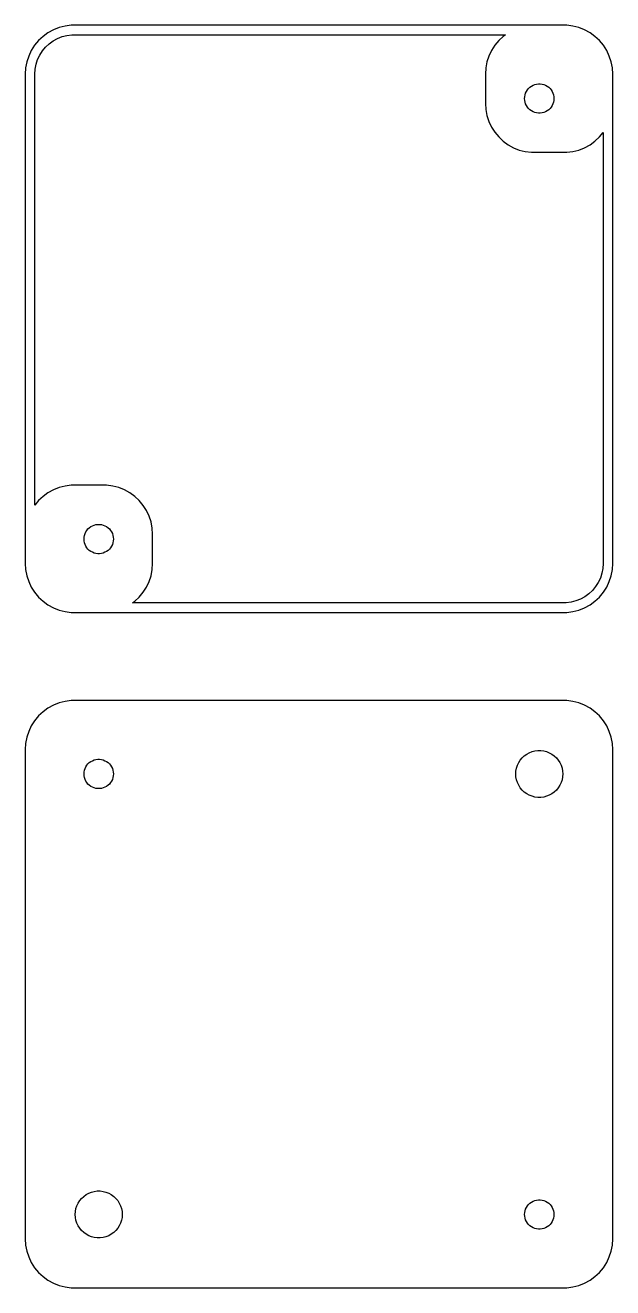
# Model space of a CAD drawing. Header units: metres. Extents: x -30 to 30, y 246 to 582.
# Drawn here: x -30 to 30, y 246 to 375 of the extents above; entities that cross this region are included whole.
import ezdxf

# ---------------------------------------------------------------- set-up
doc = ezdxf.new("R2010")
doc.units = ezdxf.units.M

msp = doc.modelspace()

# ---------------------------------------------------------------- linework, layer by layer
for p, q in [((-27.6791, 374.222), (-28.1871, 373.853)), ((-27.1289, 374.524), (-27.6791, 374.222)), ((-26.5451, 374.755), (-27.1289, 374.524)), ((-25.9369, 374.911), (-26.5451, 374.755)), ((-25.3139, 374.99), (-25.9369, 374.911)), ((25.3139, 374.99), (-25.3139, 374.99)), ((25.9369, 374.911), (25.3139, 374.99)), ((26.5451, 374.755), (25.9369, 374.911)), ((27.1289, 374.524), (26.5451, 374.755)), ((27.6791, 374.222), (27.1289, 374.524)), ((28.1871, 373.853), (27.6791, 374.222)), ((-29.0451, 372.939), (-29.3815, 372.409)), ((-28.6448, 373.423), (-29.0451, 372.939)), ((-28.1871, 373.853), (-28.6448, 373.423)), ((-28.2542, 372.364), (-27.9322, 372.754)), ((-27.9322, 372.754), (-27.5639, 373.099)), ((-27.5639, 373.099), (-27.1553, 373.396)), ((-27.1553, 373.396), (-26.7126, 373.64)), ((-26.7126, 373.64), (-26.243, 373.826)), ((-26.243, 373.826), (-25.7537, 373.951)), ((-25.7537, 373.951), (-25.2526, 374.014)), ((-25.2526, 374.014), (19.0357, 374.014)), ((17.9549, 372.939), (17.6185, 372.409)), ((18.3551, 373.423), (17.9549, 372.939)), ((18.8129, 373.853), (18.3551, 373.423)), ((19.0357, 374.014), (18.8129, 373.853)), ((28.6448, 373.423), (28.1871, 373.853)), ((29.0451, 372.939), (28.6448, 373.423)), ((29.3815, 372.409), (29.0451, 372.939)), ((-29.6489, 371.841), (-29.8429, 371.243)), ((-29.3815, 372.409), (-29.6489, 371.841)), ((-28.896, 371), (-28.7399, 371.481)), ((-28.7399, 371.481), (-28.5248, 371.938)), ((-28.5248, 371.938), (-28.2542, 372.364)), ((17.3511, 371.841), (17.1571, 371.243)), ((17.6185, 372.409), (17.3511, 371.841)), ((29.6489, 371.841), (29.3815, 372.409)), ((29.8429, 371.243), (29.6489, 371.841)), ((-29.9606, 370.627), (-30, 370)), ((-29.8429, 371.243), (-29.9606, 370.627)), ((-29.0224, 370), (-28.9907, 370.504)), ((-28.9907, 370.504), (-28.896, 371)), ((17.0394, 370.627), (17, 370)), ((17.1571, 371.243), (17.0394, 370.627)), ((29.9606, 370.627), (29.8429, 371.243)), ((30, 370), (29.9606, 370.627)), ((-30, 370), (-30, 320)), ((-29.0224, 325.966), (-29.0224, 370)), ((17, 370), (17, 367)), ((21.8613, 368.857), (22.0365, 368.927)), ((22.0365, 368.927), (22.2189, 368.973)), ((22.2189, 368.973), (22.4058, 368.997)), ((22.4058, 368.997), (22.5942, 368.997)), ((22.5942, 368.997), (22.7811, 368.973)), ((22.7811, 368.973), (22.9635, 368.927)), ((22.9635, 368.927), (23.1387, 368.857)), ((30, 320), (30, 370)), ((21, 367.5), (21.0118, 367.688)), ((21.0118, 367.688), (21.0471, 367.873)), ((21.0471, 367.873), (21.1053, 368.052)), ((21.1053, 368.052), (21.1855, 368.223)), ((21.1855, 368.223), (21.2865, 368.382)), ((21.2865, 368.382), (21.4065, 368.527)), ((21.4065, 368.527), (21.5439, 368.656)), ((21.5439, 368.656), (21.6963, 368.766)), ((21.6963, 368.766), (21.8613, 368.857)), ((23.1387, 368.857), (23.3037, 368.766)), ((23.3037, 368.766), (23.4561, 368.656)), ((23.4561, 368.656), (23.5934, 368.527)), ((23.5934, 368.527), (23.7135, 368.382)), ((23.7135, 368.382), (23.8145, 368.223)), ((23.8145, 368.223), (23.8947, 368.052)), ((23.8947, 368.052), (23.9529, 367.873)), ((23.9529, 367.873), (23.9882, 367.688)), ((23.9882, 367.688), (24, 367.5)), ((17, 367), (17.0394, 366.373)), ((17.0394, 366.373), (17.1571, 365.757)), ((21.0118, 367.312), (21, 367.5)), ((21.0471, 367.127), (21.0118, 367.312)), ((21.1053, 366.948), (21.0471, 367.127)), ((21.1855, 366.777), (21.1053, 366.948)), ((21.2865, 366.618), (21.1855, 366.777)), ((21.4065, 366.473), (21.2865, 366.618)), ((21.5439, 366.344), (21.4065, 366.473)), ((21.6963, 366.234), (21.5439, 366.344)), ((23.4561, 366.344), (23.3037, 366.234)), ((23.5934, 366.473), (23.4561, 366.344)), ((23.7135, 366.618), (23.5934, 366.473)), ((23.8145, 366.777), (23.7135, 366.618)), ((23.8947, 366.948), (23.8145, 366.777)), ((23.9529, 367.127), (23.8947, 366.948)), ((23.9882, 367.312), (23.9529, 367.127)), ((24, 367.5), (23.9882, 367.312)), ((17.1571, 365.757), (17.3511, 365.159)), ((17.3511, 365.159), (17.6185, 364.591)), ((21.8613, 366.143), (21.6963, 366.234)), ((22.0365, 366.073), (21.8613, 366.143)), ((22.2189, 366.027), (22.0365, 366.073)), ((22.4058, 366.003), (22.2189, 366.027)), ((22.5942, 366.003), (22.4058, 366.003)), ((22.7811, 366.027), (22.5942, 366.003)), ((22.9635, 366.073), (22.7811, 366.027)), ((23.1387, 366.143), (22.9635, 366.073)), ((23.3037, 366.234), (23.1387, 366.143)), ((17.6185, 364.591), (17.9549, 364.061)), ((17.9549, 364.061), (18.3551, 363.577)), ((28.6448, 363.577), (29.0224, 364.034)), ((29.0224, 364.034), (29.0224, 320)), ((18.3551, 363.577), (18.8129, 363.147)), ((18.8129, 363.147), (19.3209, 362.778)), ((19.3209, 362.778), (19.8711, 362.476)), ((19.8711, 362.476), (20.4549, 362.245)), ((26.5451, 362.245), (27.1289, 362.476)), ((27.1289, 362.476), (27.6791, 362.778)), ((27.6791, 362.778), (28.1871, 363.147)), ((28.1871, 363.147), (28.6448, 363.577)), ((20.4549, 362.245), (21.0631, 362.089)), ((21.0631, 362.089), (21.686, 362.01)), ((21.686, 362.01), (25.3139, 362.01)), ((25.3139, 362.01), (25.9369, 362.089)), ((25.9369, 362.089), (26.5451, 362.245)), ((-26.5451, 327.755), (-27.1289, 327.524)), ((-25.9369, 327.911), (-26.5451, 327.755)), ((-25.3139, 327.99), (-25.9369, 327.911)), ((-21.686, 327.99), (-25.3139, 327.99)), ((-21.0631, 327.911), (-21.686, 327.99)), ((-20.4549, 327.755), (-21.0631, 327.911)), ((-19.8711, 327.524), (-20.4549, 327.755)), ((-28.6448, 326.423), (-29.0224, 325.966)), ((-28.1871, 326.853), (-28.6448, 326.423)), ((-27.6791, 327.222), (-28.1871, 326.853)), ((-27.1289, 327.524), (-27.6791, 327.222)), ((-19.3209, 327.222), (-19.8711, 327.524)), ((-18.8129, 326.853), (-19.3209, 327.222)), ((-18.3551, 326.423), (-18.8129, 326.853)), ((-17.9549, 325.939), (-18.3551, 326.423)), ((-17.6185, 325.409), (-17.9549, 325.939)), ((-17.3511, 324.841), (-17.6185, 325.409)), ((-23.4561, 323.656), (-23.3037, 323.766)), ((-23.3037, 323.766), (-23.1387, 323.857)), ((-23.1387, 323.857), (-22.9635, 323.927)), ((-22.9635, 323.927), (-22.7811, 323.973)), ((-22.7811, 323.973), (-22.5942, 323.997)), ((-22.5942, 323.997), (-22.4058, 323.997)), ((-22.4058, 323.997), (-22.2189, 323.973)), ((-22.2189, 323.973), (-22.0365, 323.927)), ((-22.0365, 323.927), (-21.8613, 323.857)), ((-21.8613, 323.857), (-21.6963, 323.766)), ((-21.6963, 323.766), (-21.5439, 323.656)), ((-17.1571, 324.243), (-17.3511, 324.841)), ((-17.0394, 323.627), (-17.1571, 324.243)), ((-24, 322.5), (-23.9882, 322.688)), ((-23.9882, 322.312), (-24, 322.5)), ((-23.9882, 322.688), (-23.9529, 322.873)), ((-23.9529, 322.873), (-23.8947, 323.052)), ((-23.8947, 323.052), (-23.8145, 323.223)), ((-23.8145, 323.223), (-23.7135, 323.382)), ((-23.7135, 323.382), (-23.5934, 323.527)), ((-23.5934, 323.527), (-23.4561, 323.656)), ((-21.5439, 323.656), (-21.4065, 323.527)), ((-21.4065, 323.527), (-21.2865, 323.382)), ((-21.2865, 323.382), (-21.1855, 323.223)), ((-21.1855, 323.223), (-21.1053, 323.052)), ((-21.1053, 323.052), (-21.0471, 322.873)), ((-21.0471, 322.873), (-21.0118, 322.688)), ((-21.0118, 322.688), (-21, 322.5)), ((-21, 322.5), (-21.0118, 322.312)), ((-17, 323), (-17.0394, 323.627)), ((-17, 320), (-17, 323)), ((-23.9529, 322.127), (-23.9882, 322.312)), ((-23.8947, 321.948), (-23.9529, 322.127)), ((-23.8145, 321.777), (-23.8947, 321.948)), ((-23.7135, 321.618), (-23.8145, 321.777)), ((-23.5934, 321.473), (-23.7135, 321.618)), ((-23.4561, 321.344), (-23.5934, 321.473)), ((-23.3037, 321.234), (-23.4561, 321.344)), ((-23.1387, 321.143), (-23.3037, 321.234)), ((-21.6963, 321.234), (-21.8613, 321.143)), ((-21.5439, 321.344), (-21.6963, 321.234)), ((-21.4065, 321.473), (-21.5439, 321.344)), ((-21.2865, 321.618), (-21.4065, 321.473)), ((-21.1855, 321.777), (-21.2865, 321.618)), ((-21.1053, 321.948), (-21.1855, 321.777)), ((-21.0471, 322.127), (-21.1053, 321.948)), ((-21.0118, 322.312), (-21.0471, 322.127)), ((-30, 320), (-29.9606, 319.373)), ((-22.9635, 321.073), (-23.1387, 321.143)), ((-22.7811, 321.027), (-22.9635, 321.073)), ((-22.5942, 321.003), (-22.7811, 321.027)), ((-22.4058, 321.003), (-22.5942, 321.003)), ((-22.2189, 321.027), (-22.4058, 321.003)), ((-22.0365, 321.073), (-22.2189, 321.027)), ((-21.8613, 321.143), (-22.0365, 321.073)), ((-17.0394, 319.373), (-17, 320)), ((29.0224, 320), (28.9907, 319.496)), ((29.9606, 319.373), (30, 320)), ((-29.9606, 319.373), (-29.8429, 318.757)), ((-29.8429, 318.757), (-29.6489, 318.159)), ((-17.3511, 318.159), (-17.1571, 318.757)), ((-17.1571, 318.757), (-17.0394, 319.373)), ((28.896, 319), (28.7399, 318.519)), ((28.9907, 319.496), (28.896, 319)), ((29.6489, 318.159), (29.8429, 318.757)), ((29.8429, 318.757), (29.9606, 319.373)), ((-29.6489, 318.159), (-29.3815, 317.591)), ((-29.3815, 317.591), (-29.0451, 317.061)), ((-17.9549, 317.061), (-17.6185, 317.591)), ((-17.6185, 317.591), (-17.3511, 318.159)), ((28.2542, 317.636), (27.9322, 317.246)), ((28.5248, 318.062), (28.2542, 317.636)), ((28.7399, 318.519), (28.5248, 318.062)), ((29.0451, 317.061), (29.3815, 317.591)), ((29.3815, 317.591), (29.6489, 318.159)), ((-29.0451, 317.061), (-28.6448, 316.577)), ((-28.6448, 316.577), (-28.1871, 316.147)), ((-28.1871, 316.147), (-27.6791, 315.778)), ((-19.0357, 315.986), (-18.8129, 316.147)), ((-18.8129, 316.147), (-18.3551, 316.577)), ((-18.3551, 316.577), (-17.9549, 317.061)), ((25.7537, 316.049), (25.2526, 315.986)), ((26.243, 316.174), (25.7537, 316.049)), ((26.7126, 316.36), (26.243, 316.174)), ((27.1553, 316.604), (26.7126, 316.36)), ((27.5639, 316.901), (27.1553, 316.604)), ((27.9322, 317.246), (27.5639, 316.901)), ((27.6791, 315.778), (28.1871, 316.147)), ((28.1871, 316.147), (28.6448, 316.577)), ((28.6448, 316.577), (29.0451, 317.061)), ((-27.6791, 315.778), (-27.1289, 315.476)), ((-27.1289, 315.476), (-26.5451, 315.245)), ((-26.5451, 315.245), (-25.9369, 315.089)), ((-25.9369, 315.089), (-25.3139, 315.01)), ((-25.3139, 315.01), (25.3139, 315.01)), ((25.2526, 315.986), (-19.0357, 315.986)), ((25.3139, 315.01), (25.9369, 315.089)), ((25.9369, 315.089), (26.5451, 315.245)), ((26.5451, 315.245), (27.1289, 315.476)), ((27.1289, 315.476), (27.6791, 315.778)), ((-26.5451, 305.755), (-27.1289, 305.524)), ((-25.9369, 305.911), (-26.5451, 305.755)), ((-25.3139, 305.99), (-25.9369, 305.911)), ((25.3139, 305.99), (-25.3139, 305.99)), ((25.9369, 305.911), (25.3139, 305.99)), ((26.5451, 305.755), (25.9369, 305.911)), ((27.1289, 305.524), (26.5451, 305.755)), ((-28.6448, 304.423), (-29.0451, 303.939)), ((-28.1871, 304.853), (-28.6448, 304.423)), ((-27.6791, 305.222), (-28.1871, 304.853)), ((-27.1289, 305.524), (-27.6791, 305.222)), ((27.6791, 305.222), (27.1289, 305.524)), ((28.1871, 304.853), (27.6791, 305.222)), ((28.6448, 304.423), (28.1871, 304.853)), ((29.0451, 303.939), (28.6448, 304.423)), ((-29.3815, 303.409), (-29.6489, 302.841)), ((-29.0451, 303.939), (-29.3815, 303.409)), ((29.3815, 303.409), (29.0451, 303.939)), ((29.6489, 302.841), (29.3815, 303.409)), ((-29.8429, 302.243), (-29.9606, 301.627)), ((-29.6489, 302.841), (-29.8429, 302.243)), ((29.8429, 302.243), (29.6489, 302.841)), ((29.9606, 301.627), (29.8429, 302.243)), ((-29.9606, 301.627), (-30, 301)), ((-30, 301), (-30, 251)), ((20.9702, 300.349), (21.214, 300.526)), ((21.214, 300.526), (21.4781, 300.672)), ((21.4781, 300.672), (21.7583, 300.783)), ((21.7583, 300.783), (22.0503, 300.857)), ((22.0503, 300.857), (22.3493, 300.895)), ((22.3493, 300.895), (22.6507, 300.895)), ((22.6507, 300.895), (22.9497, 300.857)), ((22.9497, 300.857), (23.2416, 300.783)), ((23.2416, 300.783), (23.5219, 300.672)), ((23.5219, 300.672), (23.786, 300.526)), ((23.786, 300.526), (24.0298, 300.349)), ((30, 301), (29.9606, 301.627)), ((30, 251), (30, 301)), ((-23.8145, 299.223), (-23.7135, 299.382)), ((-23.7135, 299.382), (-23.5934, 299.527)), ((-23.5934, 299.527), (-23.4561, 299.656)), ((-23.4561, 299.656), (-23.3037, 299.766)), ((-23.3037, 299.766), (-23.1387, 299.857)), ((-23.1387, 299.857), (-22.9635, 299.927)), ((-22.9635, 299.927), (-22.7811, 299.973)), ((-22.7811, 299.973), (-22.5942, 299.997)), ((-22.5942, 299.997), (-22.4058, 299.997)), ((-22.4058, 299.997), (-22.2189, 299.973)), ((-22.2189, 299.973), (-22.0365, 299.927)), ((-22.0365, 299.927), (-21.8613, 299.857)), ((-21.8613, 299.857), (-21.6963, 299.766)), ((-21.6963, 299.766), (-21.5439, 299.656)), ((-21.5439, 299.656), (-21.4065, 299.527)), ((-21.4065, 299.527), (-21.2865, 299.382)), ((-21.2865, 299.382), (-21.1855, 299.223)), ((20.1754, 299.097), (20.2685, 299.383)), ((20.2685, 299.383), (20.3969, 299.656)), ((20.3969, 299.656), (20.5583, 299.911)), ((20.5583, 299.911), (20.7505, 300.143)), ((20.7505, 300.143), (20.9702, 300.349)), ((24.0298, 300.349), (24.2495, 300.143)), ((24.2495, 300.143), (24.4416, 299.911)), ((24.4416, 299.911), (24.6031, 299.656)), ((24.6031, 299.656), (24.7315, 299.383)), ((24.7315, 299.383), (24.8246, 299.097)), ((-24, 298.5), (-23.9882, 298.688)), ((-23.9882, 298.312), (-24, 298.5)), ((-23.9882, 298.688), (-23.9529, 298.873)), ((-23.9529, 298.127), (-23.9882, 298.312)), ((-23.9529, 298.873), (-23.8947, 299.052)), ((-23.8947, 297.948), (-23.9529, 298.127)), ((-23.8947, 299.052), (-23.8145, 299.223)), ((-23.8145, 297.777), (-23.8947, 297.948)), ((-21.1855, 299.223), (-21.1053, 299.052)), ((-21.1053, 297.948), (-21.1855, 297.777)), ((-21.1053, 299.052), (-21.0471, 298.873)), ((-21.0471, 298.127), (-21.1053, 297.948)), ((-21.0471, 298.873), (-21.0118, 298.688)), ((-21.0118, 298.312), (-21.0471, 298.127)), ((-21.0118, 298.688), (-21, 298.5)), ((-21, 298.5), (-21.0118, 298.312)), ((20.1, 298.5), (20.1189, 298.801)), ((20.1189, 298.199), (20.1, 298.5)), ((20.1189, 298.801), (20.1754, 299.097)), ((20.1754, 297.903), (20.1189, 298.199)), ((24.8246, 299.097), (24.8811, 298.801)), ((24.8811, 298.199), (24.8246, 297.903)), ((24.8811, 298.801), (24.9, 298.5)), ((24.9, 298.5), (24.8811, 298.199)), ((-23.7135, 297.618), (-23.8145, 297.777)), ((-23.5934, 297.473), (-23.7135, 297.618)), ((-23.4561, 297.344), (-23.5934, 297.473)), ((-23.3037, 297.234), (-23.4561, 297.344)), ((-23.1387, 297.143), (-23.3037, 297.234)), ((-22.9635, 297.073), (-23.1387, 297.143)), ((-22.7811, 297.027), (-22.9635, 297.073)), ((-22.5942, 297.003), (-22.7811, 297.027)), ((-22.4058, 297.003), (-22.5942, 297.003)), ((-22.2189, 297.027), (-22.4058, 297.003)), ((-22.0365, 297.073), (-22.2189, 297.027)), ((-21.8613, 297.143), (-22.0365, 297.073)), ((-21.6963, 297.234), (-21.8613, 297.143)), ((-21.5439, 297.344), (-21.6963, 297.234)), ((-21.4065, 297.473), (-21.5439, 297.344)), ((-21.2865, 297.618), (-21.4065, 297.473)), ((-21.1855, 297.777), (-21.2865, 297.618)), ((20.2685, 297.617), (20.1754, 297.903)), ((20.3969, 297.344), (20.2685, 297.617)), ((20.5583, 297.089), (20.3969, 297.344)), ((20.7505, 296.857), (20.5583, 297.089)), ((20.9702, 296.651), (20.7505, 296.857)), ((24.2495, 296.857), (24.0298, 296.651)), ((24.4416, 297.089), (24.2495, 296.857)), ((24.6031, 297.344), (24.4416, 297.089)), ((24.7315, 297.617), (24.6031, 297.344)), ((24.8246, 297.903), (24.7315, 297.617)), ((21.214, 296.474), (20.9702, 296.651)), ((21.4781, 296.328), (21.214, 296.474)), ((21.7583, 296.217), (21.4781, 296.328)), ((22.0503, 296.143), (21.7583, 296.217)), ((22.3493, 296.105), (22.0503, 296.143)), ((22.6507, 296.105), (22.3493, 296.105)), ((22.9497, 296.143), (22.6507, 296.105)), ((23.2416, 296.217), (22.9497, 296.143)), ((23.5219, 296.328), (23.2416, 296.217)), ((23.786, 296.474), (23.5219, 296.328)), ((24.0298, 296.651), (23.786, 296.474)), ((-24.0298, 255.349), (-23.786, 255.526)), ((-23.786, 255.526), (-23.5219, 255.672)), ((-23.5219, 255.672), (-23.2416, 255.783)), ((-23.2416, 255.783), (-22.9497, 255.857)), ((-22.9497, 255.857), (-22.6507, 255.895)), ((-22.6507, 255.895), (-22.3493, 255.895)), ((-22.3493, 255.895), (-22.0503, 255.857)), ((-22.0503, 255.857), (-21.7583, 255.783)), ((-21.7583, 255.783), (-21.4781, 255.672)), ((-21.4781, 255.672), (-21.214, 255.526)), ((-21.214, 255.526), (-20.9702, 255.349)), ((-24.8811, 253.801), (-24.8246, 254.097)), ((-24.8246, 254.097), (-24.7315, 254.383)), ((-24.7315, 254.383), (-24.6031, 254.656)), ((-24.6031, 254.656), (-24.4416, 254.911)), ((-24.4416, 254.911), (-24.2495, 255.143)), ((-24.2495, 255.143), (-24.0298, 255.349)), ((-20.9702, 255.349), (-20.7505, 255.143)), ((-20.7505, 255.143), (-20.5583, 254.911)), ((-20.5583, 254.911), (-20.3969, 254.656)), ((-20.3969, 254.656), (-20.2685, 254.383)), ((-20.2685, 254.383), (-20.1754, 254.097)), ((-20.1754, 254.097), (-20.1189, 253.801)), ((21.1053, 254.052), (21.1855, 254.223)), ((21.1855, 254.223), (21.2865, 254.382)), ((21.2865, 254.382), (21.4065, 254.527)), ((21.4065, 254.527), (21.5439, 254.656)), ((21.5439, 254.656), (21.6963, 254.766)), ((21.6963, 254.766), (21.8613, 254.857)), ((21.8613, 254.857), (22.0365, 254.927)), ((22.0365, 254.927), (22.2189, 254.973)), ((22.2189, 254.973), (22.4058, 254.997)), ((22.4058, 254.997), (22.5942, 254.997)), ((22.5942, 254.997), (22.7811, 254.973)), ((22.7811, 254.973), (22.9635, 254.927)), ((22.9635, 254.927), (23.1387, 254.857)), ((23.1387, 254.857), (23.3037, 254.766)), ((23.3037, 254.766), (23.4561, 254.656)), ((23.4561, 254.656), (23.5934, 254.527)), ((23.5934, 254.527), (23.7135, 254.382)), ((23.7135, 254.382), (23.8145, 254.223)), ((23.8145, 254.223), (23.8947, 254.052)), ((-24.9, 253.5), (-24.8811, 253.801)), ((-24.8811, 253.199), (-24.9, 253.5)), ((-24.8246, 252.903), (-24.8811, 253.199)), ((-24.7315, 252.617), (-24.8246, 252.903)), ((-20.1754, 252.903), (-20.2685, 252.617)), ((-20.1189, 253.199), (-20.1754, 252.903)), ((-20.1189, 253.801), (-20.1, 253.5)), ((-20.1, 253.5), (-20.1189, 253.199)), ((21, 253.5), (21.0118, 253.688)), ((21.0118, 253.312), (21, 253.5)), ((21.0118, 253.688), (21.0471, 253.873)), ((21.0471, 253.127), (21.0118, 253.312)), ((21.0471, 253.873), (21.1053, 254.052)), ((21.1053, 252.948), (21.0471, 253.127)), ((21.1855, 252.777), (21.1053, 252.948)), ((23.8947, 252.948), (23.8145, 252.777)), ((23.8947, 254.052), (23.9529, 253.873)), ((23.9529, 253.127), (23.8947, 252.948)), ((23.9529, 253.873), (23.9882, 253.688)), ((23.9882, 253.312), (23.9529, 253.127)), ((23.9882, 253.688), (24, 253.5)), ((24, 253.5), (23.9882, 253.312)), ((-24.6031, 252.344), (-24.7315, 252.617)), ((-24.4416, 252.089), (-24.6031, 252.344)), ((-24.2495, 251.857), (-24.4416, 252.089)), ((-24.0298, 251.651), (-24.2495, 251.857)), ((-23.786, 251.474), (-24.0298, 251.651)), ((-20.9702, 251.651), (-21.214, 251.474)), ((-20.7505, 251.857), (-20.9702, 251.651)), ((-20.5583, 252.089), (-20.7505, 251.857)), ((-20.3969, 252.344), (-20.5583, 252.089)), ((-20.2685, 252.617), (-20.3969, 252.344)), ((21.2865, 252.618), (21.1855, 252.777)), ((21.4065, 252.473), (21.2865, 252.618)), ((21.5439, 252.344), (21.4065, 252.473)), ((21.6963, 252.234), (21.5439, 252.344)), ((21.8613, 252.143), (21.6963, 252.234)), ((22.0365, 252.073), (21.8613, 252.143)), ((22.2189, 252.027), (22.0365, 252.073)), ((22.4058, 252.003), (22.2189, 252.027)), ((22.5942, 252.003), (22.4058, 252.003)), ((22.7811, 252.027), (22.5942, 252.003)), ((22.9635, 252.073), (22.7811, 252.027)), ((23.1387, 252.143), (22.9635, 252.073)), ((23.3037, 252.234), (23.1387, 252.143)), ((23.4561, 252.344), (23.3037, 252.234)), ((23.5934, 252.473), (23.4561, 252.344)), ((23.7135, 252.618), (23.5934, 252.473)), ((23.8145, 252.777), (23.7135, 252.618)), ((-30, 251), (-29.9606, 250.373)), ((-29.9606, 250.373), (-29.8429, 249.757)), ((-23.5219, 251.328), (-23.786, 251.474)), ((-23.2416, 251.217), (-23.5219, 251.328)), ((-22.9497, 251.143), (-23.2416, 251.217)), ((-22.6507, 251.105), (-22.9497, 251.143)), ((-22.3493, 251.105), (-22.6507, 251.105)), ((-22.0503, 251.143), (-22.3493, 251.105)), ((-21.7583, 251.217), (-22.0503, 251.143)), ((-21.4781, 251.328), (-21.7583, 251.217)), ((-21.214, 251.474), (-21.4781, 251.328)), ((29.8429, 249.757), (29.9606, 250.373)), ((29.9606, 250.373), (30, 251)), ((-29.8429, 249.757), (-29.6489, 249.159)), ((-29.6489, 249.159), (-29.3815, 248.591)), ((29.3815, 248.591), (29.6489, 249.159)), ((29.6489, 249.159), (29.8429, 249.757)), ((-29.3815, 248.591), (-29.0451, 248.061)), ((-29.0451, 248.061), (-28.6448, 247.577)), ((28.6448, 247.577), (29.0451, 248.061)), ((29.0451, 248.061), (29.3815, 248.591)), ((-28.6448, 247.577), (-28.1871, 247.147)), ((-28.1871, 247.147), (-27.6791, 246.778)), ((-27.6791, 246.778), (-27.1289, 246.476)), ((-27.1289, 246.476), (-26.5451, 246.245)), ((26.5451, 246.245), (27.1289, 246.476)), ((27.1289, 246.476), (27.6791, 246.778)), ((27.6791, 246.778), (28.1871, 247.147)), ((28.1871, 247.147), (28.6448, 247.577)), ((-26.5451, 246.245), (-25.9369, 246.089)), ((-25.9369, 246.089), (-25.3139, 246.01)), ((-25.3139, 246.01), (25.3139, 246.01)), ((25.3139, 246.01), (25.9369, 246.089)), ((25.9369, 246.089), (26.5451, 246.245))]:
    msp.add_line(p, q)

doc.saveas('drawing.dxf')
